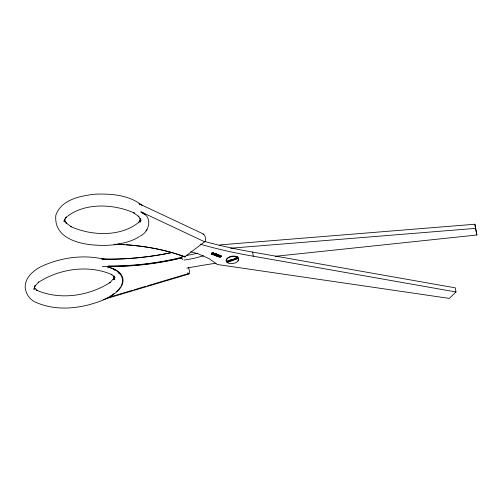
<?xml version="1.0" encoding="UTF-8"?>
<svg xmlns="http://www.w3.org/2000/svg" width="502" height="502" viewBox="0 0 502 502"><rect width="100%" height="100%" fill="white"/><g stroke="black" fill="none" stroke-linecap="round" stroke-linejoin="round"><path stroke-width="0.75" d="M181.015 257.608L181.73 258.223L182.069 255.606M216.845 254.476L215.904 255.286L215.998 255.851C216.877 255.819 217.397 254.006 216.218 254.332M216.933 255.041L216.306 254.897L215.389 255.643L215.044 254.985L215.389 255.643M216.864 256.152L218.138 255.33L217.253 255.072L217.165 254.508L218 254.577L216.77 255.587L216.864 256.152C217.899 256.133 218.15 254.075 216.971 254.721M217.799 255.342L217.065 255.286M219.914 255.254L220.127 257.281L220.234 255.361L219.914 255.254L219.914 256.503L218.772 256.811L218.684 256.246L219.82 256.102L219.813 257.175M220.127 257.281L220.133 256.026M218.075 256.007L218.458 256.553L217.579 256.252A0.678 0.376 -9.1 0 1 217.73 256.039C219.688 256.164 219.732 254.545 217.636 255.474A0.678 0.376 -9.1 0 0 217.492 255.681L217.623 255.913M34.199 288.104L33.967 289.472L35.278 285.28L34.801 286.341L38.792 281.898M220.234 255.361L220.227 256.428L221.357 256.284L221.269 255.719L220.14 255.863M217.165 254.508C216.331 253.635 216.519 254.784 217.253 255.072M114.312 276.056L113.22 279.551L113.697 278.497L109.706 282.933L110.277 282.337C89.136 296.136 59.889 300.441 36.477 290.156L37.336 290.595L34.556 288.022M138.803 222.424L140.378 219.336M212.151 252.569L211.587 254.326L213.62 253.61L211.988 254.144L212.522 253.228L212.151 252.569L211.587 254.326M214.097 254.175C213.796 255.06 216.086 254.119 215.151 253.786M212.428 252.663L211.9 253.573L213.262 252.952L213.714 254.05L212.584 254.671L212.49 254.106L213.72 253.108L214.065 253.761L213.72 253.108M103.236 299.562L189.128 273.935L189.536 271.337L188.62 267.491M217.711 254.778L215.998 255.851M204.358 241.393A415.882 230.751 -9.1 0 0 252.638 252.079L455.32 287.841L455.985 291.976L449.265 298.395L217.297 264.491L209.045 258.593L198.792 254.062A70.625 39.187 -9.1 0 0 190.741 251.809M219.336 255.499L219.374 255.054L218.395 255.003M139.487 221.702C121.471 237.289 91.1 235.978 70.481 226.421L71.34 226.848L65.906 222.756L66.728 223.616L64.695 220.472M213.977 253.196L214.316 253.328A0.646 0.358 -9.1 0 1 214.523 253.397L214.398 254.137L214.304 253.566L213.62 253.485M212.584 254.671L214.065 253.761M215.596 253.817A0.897 0.496 -9.1 0 0 215.163 253.585A0.772 0.427 -9.1 0 0 214.68 253.598L213.683 254.363A0.634 0.351 -9.1 0 0 213.814 254.589C214.687 254.464 214.869 255.606 213.908 255.154A0.634 0.351 -9.1 0 1 213.77 254.934L214.768 254.169A0.772 0.427 -9.1 0 1 215.251 254.15A0.897 0.496 -9.1 0 1 215.684 254.382L215.596 253.817L216.381 253.472L216.475 254.037L214.505 255.336L214.417 254.771L216.381 253.472M215.421 253.956L215.515 254.52L214.699 254.376L214.134 254.985L214.806 255.091L216.274 253.993L216.481 254.759M215.132 255.556L216.619 254.646M218.489 255.568L219.6 255.819L218.583 256.748L218.238 256.095L218.972 256.139L218.634 255.505M218.339 256.014L217.918 256.277L218.972 256.139M114.029 244.242L119.959 244.455A172.776 95.863 -9.1 0 1 184.805 256.829L204.596 241.782L140.886 211.806M138.928 236.85C133.526 240.408 127.201 242.246 120.907 243.489M38.221 282.494C59.361 268.695 88.609 264.391 112.021 274.682L111.162 274.236L115.052 277.844L114.205 276.928M203.028 234.258L203.743 234.17C205.487 236.078 206.058 239.379 204.954 241.732L204.239 241.826M110.057 296.236L112.605 294.906A32.04 17.777 -9.1 0 0 112.95 268.463L107.717 266.807M112.755 295.339L106.587 298.175M139.575 236.417C149.138 232.401 153.198 217.579 142.122 212.647M219.255 245.422L220.497 244.844L474.886 224.231L476.9 235.005L275.309 256.302M211.725 253.843L213.526 253.046M107.641 298.138C85.183 308.247 57.473 312.545 34.531 301.727C29.135 298.797 25.96 293.614 25.175 287.615C24.78 277.913 33.025 270.842 40.857 266.7C60.378 257.545 83.175 254.238 104.265 259.264M227.105 261.04L232.056 259.264M234.177 258.505L237.716 257.231L238.437 258.417A6.294 3.489 -9.1 0 1 234.967 263.01A6.294 3.489 -9.1 0 1 227.117 262.477L226.396 261.297A6.294 3.489 -9.1 0 1 229.872 256.704A6.294 3.489 -9.1 0 1 237.716 257.231M226.396 261.297L226.465 261.705L237.785 257.645L237.615 256.616M227.117 262.477L238.437 258.417M203.567 255.813L194.581 258.172A70.506 39.118 -9.1 0 1 183.996 260.061M109.944 296.996L132.465 290.275M133.965 289.83L145.975 286.247M147.475 285.801L188.752 273.483M218.772 256.811L219.907 256.666M220.227 256.591L221.357 256.284M189.128 273.935L188.507 273.81L187.804 272.686M197.405 253.215L193.923 254.037A70.625 39.187 -9.1 0 1 186.876 255.399M182.025 257.319L174.966 258.938A172.268 95.581 -9.1 0 1 108.281 265.997L108.294 266.531L102.352 266.424M181.272 258.078L175.154 259.478A173.29 96.146 -9.1 0 1 108.074 266.581M117.38 243.978L119.57 243.671M120.938 243.834C100.733 247.699 52.792 246.363 55.829 215.264C61.238 199.419 80.609 195.849 95.167 194.18C111.262 193.603 129.365 194.908 142.267 205.644M213.714 254.05L214.329 254.1M213.883 253.912L214.404 253.893A0.646 0.358 -9.1 0 1 214.611 253.962M230.525 248.22L475.551 228.366L476.9 235.005M101.467 258.863L107.19 259.214A172.268 95.581 -9.1 0 0 172.412 252.468M114.318 244.405L119.758 244.355A172.268 95.581 -9.1 0 1 124.766 244.643M200.386 244.204L202.952 244.957A415.48 230.525 -9.1 0 0 253.297 256.208L455.985 291.976M103.738 259.358L102.22 259.026L107.026 259.114A172.776 95.863 -9.1 0 0 171.703 252.506M220.008 255.819L220.322 255.926M212.49 254.106L212.835 254.759M215.904 255.286L216.255 255.938M219.719 256.61L220.039 256.717M184.686 256.045L184.836 257.03L179.22 254.865A172.268 95.581 -9.1 0 0 150.983 247.793M144.789 213.796L140.886 211.951M139.211 203.812L203.743 234.17M217.881 255.775L218.539 255.851L218.634 256.415M138.991 203.799L140.34 204.565M142.706 213.237L143.999 214.021L143.729 213.726M144.331 214.028L144.978 214.693M139.054 216.808L133.614 212.716L134.473 213.143C113.86 203.586 83.483 202.275 65.467 217.862L66.151 217.134L63.949 221.464L64.72 218.928L64.915 221.809L64.538 220.422M138.226 215.948L141.075 220.347L140.416 219.136M34.293 287.91L34.927 289.096L34.337 287.175M182.571 259.754L181.649 257.695A172.776 95.863 -9.1 0 1 108.175 266.292M219.167 255.223L219.261 255.788M113.571 275.742L114.757 279.576L114.374 278.171M184.73 256.371L184.805 256.829M474.886 224.231L475.551 228.366M252.638 252.073L253.297 256.208M220.974 255.618L221.062 256.183M219.048 255.436L219.136 256.001M218.972 256.346L219.06 256.911M218.608 254.834L218.696 255.399M218.495 256.183L218.583 256.748M218.012 255.493L218.106 256.058M217.843 255.637L217.968 256.34M217.071 254.633L217.165 255.198M217.027 255.675L217.115 256.24M216.13 253.384L216.362 254.558M214.712 254.527L214.806 255.091M214.668 254.859L214.762 255.424M213.262 252.952L213.35 253.516M140.083 218.47L140.315 222.066L140.24 220.635M126.184 244.744A172.268 95.581 -9.1 0 1 150.23 247.662M147.004 229.659A32.04 17.777 -9.1 0 1 146.082 230.876M107.453 267.083A31.526 17.495 -9.1 0 1 121.296 285.588M120.618 286.824A31.526 17.495 -9.1 0 1 116.577 291.549M114.23 293.419A31.526 17.495 -9.1 0 1 112.266 294.73M113.546 269.536A31.011 17.206 -9.1 0 1 114.763 270.17M118.121 272.536A31.011 17.206 -9.1 0 1 119.526 273.992M186.888 268.112A415.882 230.744 -9.1 0 1 216.011 263.211M237.854 260.739A6.294 3.489 -9.1 0 0 238.375 258.003L227.055 262.063A6.294 3.489 -9.1 0 0 228.071 262.665M226.465 261.705A6.294 3.489 -9.1 0 1 229.935 257.118A6.294 3.489 -9.1 0 1 237.785 257.645"/></g></svg>
